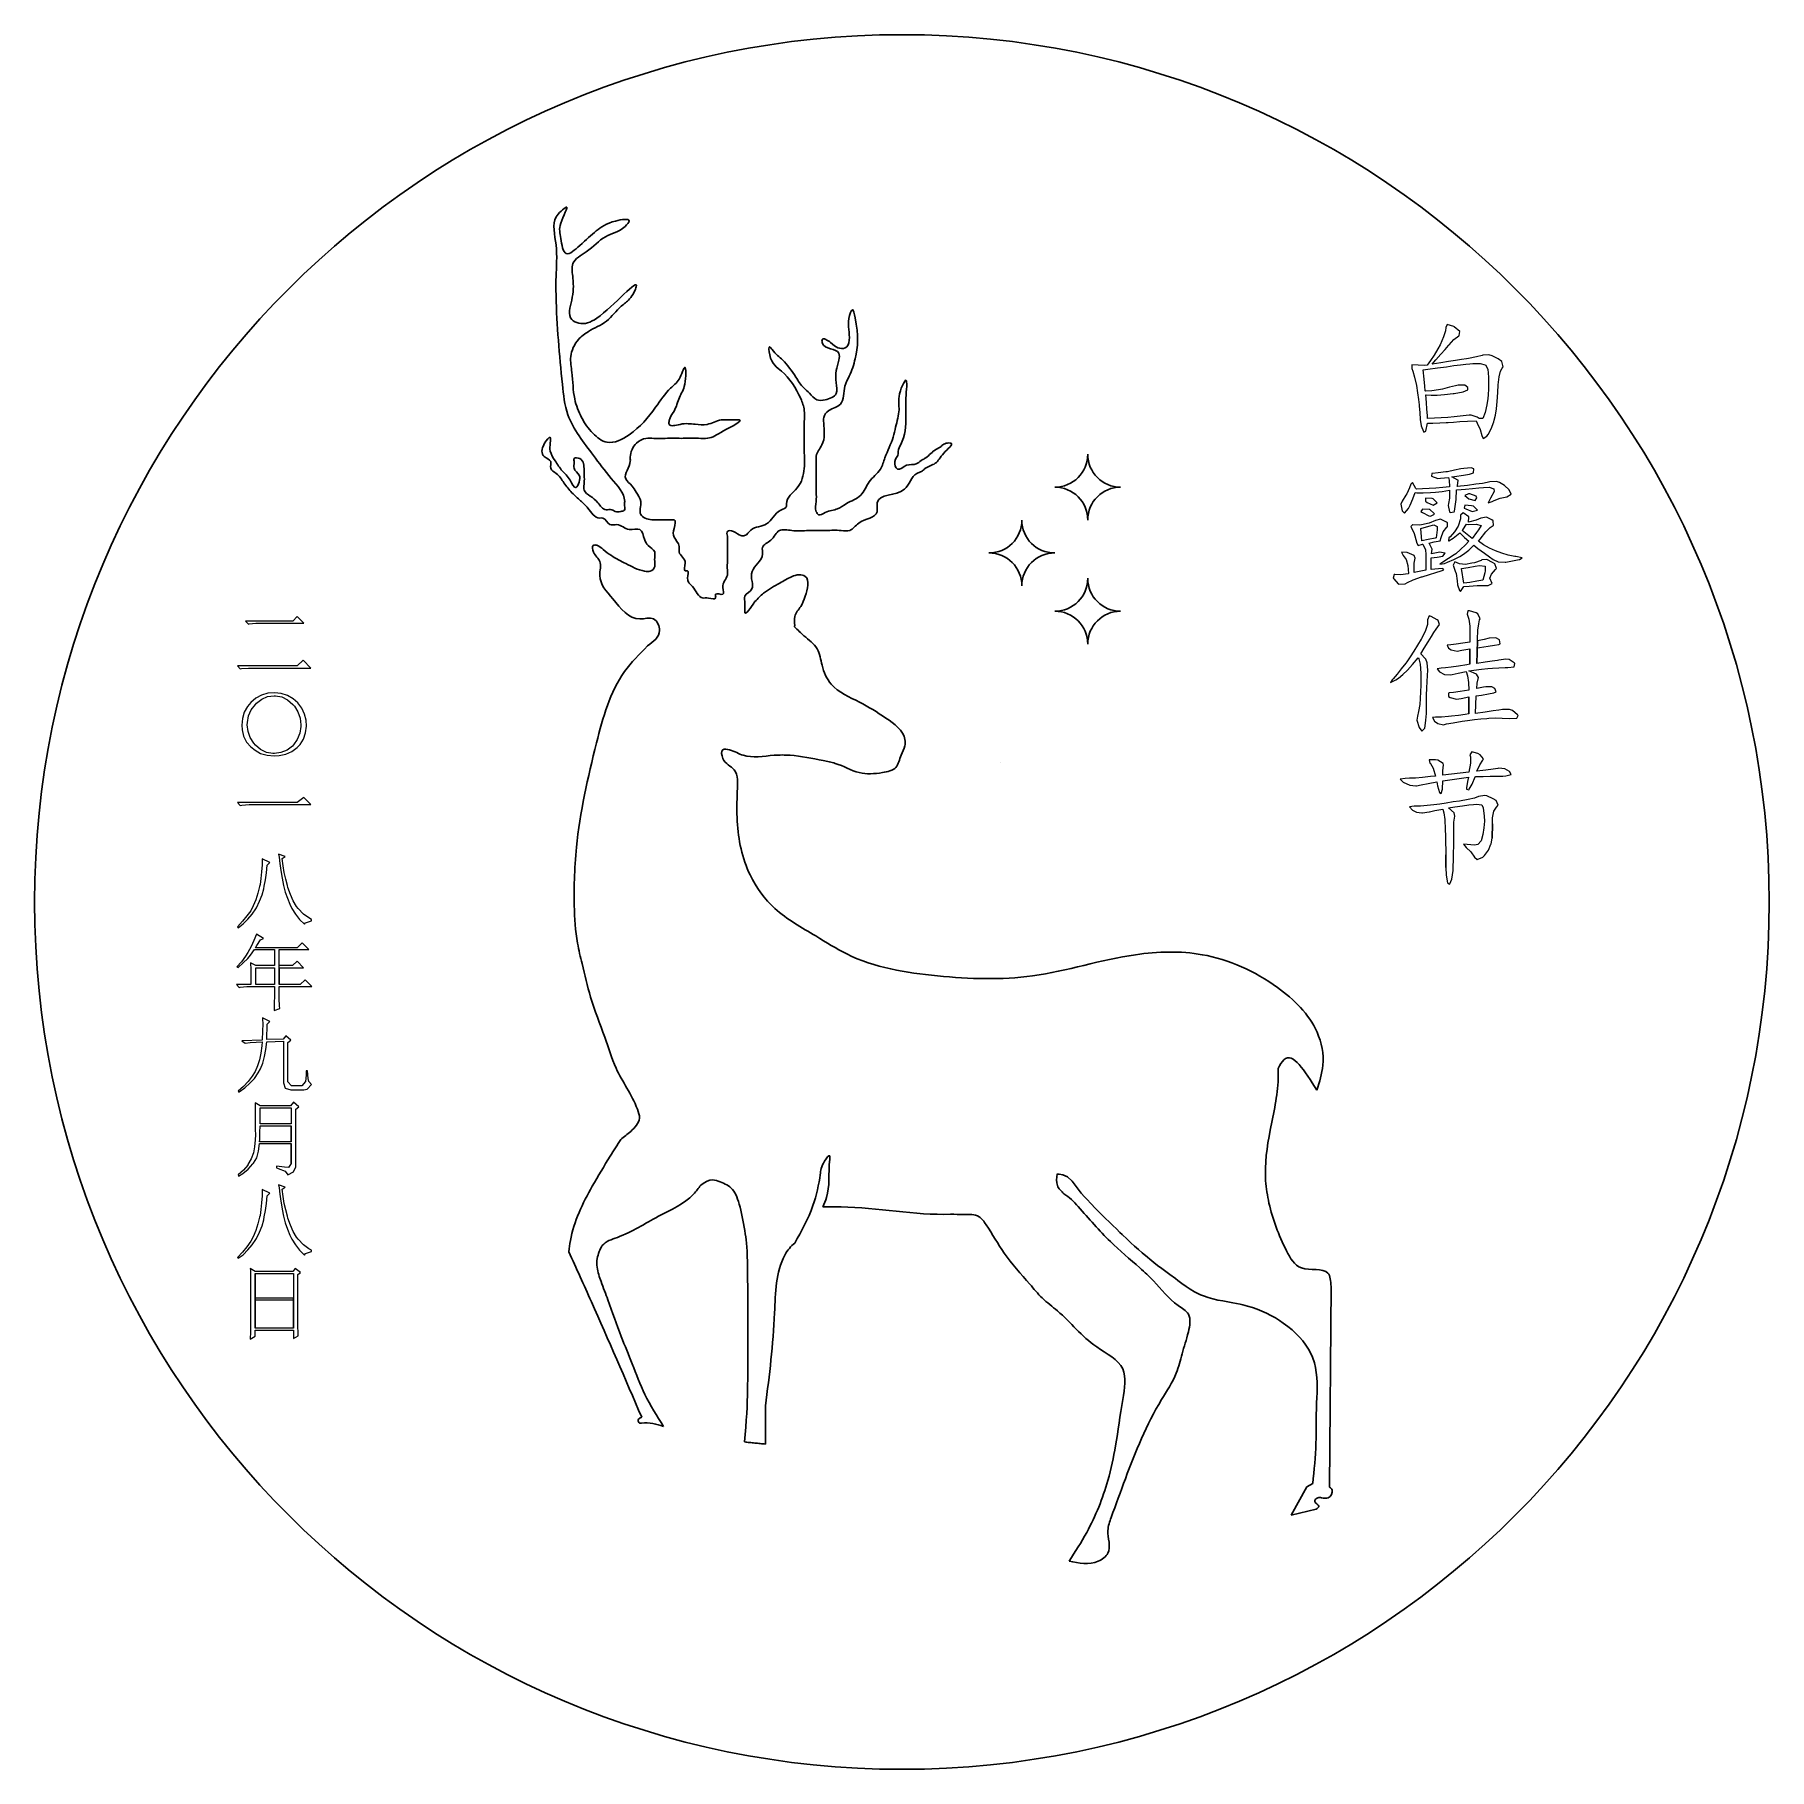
# Model space of a CAD drawing. Header units: millimetres. Extents: x -75 to 75, y -76 to 74.
import ezdxf

# ---------------------------------------------------------------- set-up
doc = ezdxf.new("R2010")
doc.units = ezdxf.units.MM

msp = doc.modelspace()

# ---------------------------------------------------------------- linework, layer by layer
for p, q in [((8.88, 11.21), (8.88, 11.21)), ((14.29, -24.48), (13.97, -24.42)), ((14.69, -24.65), (14.29, -24.48)), ((15.08, -25.02), (14.69, -24.65)), ((15.34, -25.39), (15.08, -25.02)), ((15.6, -25.73), (15.34, -25.39)), ((15.88, -26.06), (15.6, -25.73)), ((16.16, -26.39), (15.88, -26.06)), ((16.33, -26.57), (16.16, -26.39)), ((16.75, -27.02), (16.33, -26.57)), ((17.05, -27.33), (16.75, -27.02)), ((17.36, -27.64), (17.05, -27.33)), ((17.66, -27.94), (17.36, -27.64)), ((17.97, -28.25), (17.66, -27.94)), ((18.28, -28.55), (17.97, -28.25)), ((18.59, -28.85), (18.28, -28.55)), ((18.91, -29.16), (18.59, -28.85)), ((19.22, -29.46), (18.91, -29.16)), ((19.4, -29.63), (19.22, -29.46)), ((19.85, -30.06), (19.4, -29.63)), ((20.17, -30.36), (19.85, -30.06)), ((20.49, -30.65), (20.17, -30.36)), ((20.81, -30.94), (20.49, -30.65)), ((21.13, -31.23), (20.81, -30.94)), ((21.59, -31.61), (21.13, -31.23)), ((21.8, -31.78), (21.59, -31.61)), ((22.14, -32.05), (21.8, -31.78)), ((22.48, -32.31), (22.14, -32.05)), ((22.83, -32.57), (22.48, -32.31)), ((23.18, -32.83), (22.83, -32.57)), ((23.53, -33.09), (23.18, -32.83)), ((24.01, -33.45), (23.53, -33.09)), ((24.23, -33.61), (24.01, -33.45)), ((24.58, -33.87), (24.23, -33.61)), ((24.94, -34.13), (24.58, -33.87)), ((25.3, -34.37), (24.94, -34.13)), ((25.67, -34.6), (25.3, -34.37)), ((37.48, -34.13), (37.35, -51.5)), ((26.19, -34.86), (25.67, -34.6)), ((26.44, -34.96), (26.19, -34.86)), ((26.85, -35.1), (26.44, -34.96)), ((27.26, -35.21), (26.85, -35.1)), ((27.69, -35.31), (27.26, -35.21)), ((28.12, -35.39), (27.69, -35.31)), ((28.55, -35.47), (28.12, -35.39)), ((28.98, -35.54), (28.55, -35.47)), ((29.61, -35.67), (28.98, -35.54)), ((29.84, -35.72), (29.61, -35.67)), ((30.26, -35.84), (29.84, -35.72)), ((30.68, -35.96), (30.26, -35.84)), ((31.09, -36.11), (30.68, -35.96)), ((31.49, -36.27), (31.09, -36.11)), ((31.89, -36.45), (31.49, -36.27)), ((32.27, -36.64), (31.89, -36.45)), ((32.66, -36.86), (32.27, -36.64)), ((33.03, -37.09), (32.66, -36.86)), ((33.34, -37.3), (33.03, -37.09)), ((33.75, -37.61), (33.34, -37.3)), ((34.1, -37.89), (33.75, -37.61)), ((34.43, -38.2), (34.1, -37.89)), ((34.74, -38.51), (34.43, -38.2)), ((35.03, -38.85), (34.74, -38.51)), ((35.29, -39.2), (35.03, -38.85)), ((35.53, -39.56), (35.29, -39.2)), ((35.73, -39.94), (35.53, -39.56)), ((35.87, -40.26), (35.73, -39.94)), ((36.03, -40.74), (35.87, -40.26)), ((36.12, -41.15), (36.03, -40.74)), ((36.19, -41.57), (36.12, -41.15)), ((36.24, -42), (36.19, -41.57)), ((36.26, -42.44), (36.24, -42)), ((36.25, -43.77), (36.26, -43.32)), ((36.27, -42.88), (36.26, -42.44)), ((36.26, -43.32), (36.27, -42.88)), ((36.2, -45.28), (36.22, -44.66)), ((36.22, -44.66), (36.23, -44.21)), ((36.23, -44.21), (36.25, -43.77)), ((36.2, -45.54), (36.2, -45.28)), ((36.2, -45.97), (36.2, -45.54)), ((36.2, -46.47), (36.2, -45.97)), ((36.2, -46.84), (36.2, -46.47)), ((-11.43, -47.35), (-11.43, -47.77)), ((36.15, -48.13), (36.17, -47.7)), ((36.17, -47.7), (36.18, -47.27)), ((36.18, -47.27), (36.2, -46.84)), ((36.02, -49.87), (36.06, -49.43)), ((36.06, -49.43), (36.09, -49)), ((36.09, -49), (36.12, -48.57)), ((36.12, -48.57), (36.15, -48.13)), ((35.9, -51.17), (35.94, -50.73)), ((35.94, -50.73), (35.98, -50.3)), ((35.98, -50.3), (36.02, -49.87)), ((34.03, -53.92), (35.37, -51.46)), ((35.37, -51.46), (35.9, -51.17)), ((36.19, -53.39), (34.03, -53.92))]:
    msp.add_line(p, q)
at = {"color": 139, "lineweight": 0}
for points in [[(48.6, 48.43), (48.12, 48.85), (48.08, 48.87), (47.52, 49.05), (47.39, 48.8), (47.37, 48.5), (47.21, 47.97), (46.9, 47.28), (46.71, 46.94), (46.39, 46.4), (46.08, 45.93)], [(46.22, 45.61), (46.54, 46), (46.98, 46.49), (47.34, 46.9), (47.64, 47.23), (47.68, 47.29), (48.09, 47.75), (48.51, 48.06), (48.55, 48.1), (48.6, 48.43)], [(46.08, 45.93), (45.78, 45.52), (45.52, 45.5), (45, 45.52), (44.46, 45.56), (44.46, 45.23), (44.55, 45.02), (44.7, 44.5), (44.85, 43.76), (44.95, 43.15), (45.04, 42.56), (45.09, 42.09), (45.1, 41.99), (45.14, 41.43), (45.19, 40.82), (45.28, 40.28)], [(45.44, 45.12), (45.84, 45.18), (46.69, 45.3), (47.45, 45.4), (48.1, 45.49), (48.66, 45.55), (49.12, 45.61), (49.48, 45.65), (49.74, 45.67), (50.37, 45.69), (50.81, 45.56), (50.82, 45.56), (51.03, 45.19), (51.1, 44.49)], [(49.3, 43.61), (49.03, 43.8), (48.46, 43.81), (48.25, 43.75), (47.71, 43.62), (47.1, 43.46), (46.77, 43.41), (46.19, 43.32), (45.63, 43.27), (45.62, 43.32), (45.58, 43.71), (45.52, 44.32), (45.44, 45.12)], [(45.68, 39.83), (45.82, 40.53), (46.28, 40.53), (46.87, 40.54), (47.44, 40.58), (47.61, 40.58), (48.06, 40.61), (48.61, 40.65), (49.27, 40.68), (50.03, 40.72), (50.12, 40.53), (50.36, 39.97), (50.52, 39.45), (50.62, 39.2), (50.96, 39.4), (51.06, 39.55), (51.32, 40.04), (51.54, 40.63), (51.59, 40.77), (51.69, 41.21), (51.77, 41.75), (51.84, 42.4), (51.89, 43.17), (51.94, 43.84), (52.02, 44.53), (52.13, 45.01), (52.28, 45.27), (52.36, 45.4)], [(51.12, 46.44), (50.61, 46.4), (50.54, 46.37), (50.05, 46.24), (49.35, 46.1), (49.18, 46.08), (48.75, 46.02), (48.23, 45.93), (47.64, 45.84), (46.97, 45.74), (46.22, 45.61)], [(52.36, 45.4), (52.23, 45.86), (51.93, 46.08), (51.4, 46.35), (51.12, 46.44)], [(51.1, 44.49), (51.1, 44.09), (51.08, 43.5), (51.06, 42.97), (51.03, 42.65), (50.94, 42.09), (50.81, 41.45), (50.59, 40.91), (50.28, 40.92), (50.1, 41.05), (49.59, 41.21), (49.41, 41.21), (48.89, 41.16), (48.12, 41.07), (47.58, 41.02), (47, 40.98), (46.42, 40.95), (45.82, 40.92), (45.81, 41.17), (45.77, 41.72), (45.73, 42.31), (45.68, 42.97)], [(45.68, 42.97), (45.7, 42.97), (46.12, 42.94), (46.64, 42.95), (47.28, 42.99), (48.02, 43.07), (48.13, 43.08), (48.9, 43.23), (49.29, 43.4), (49.3, 43.61)], [(45.28, 40.28), (45.48, 39.79), (45.51, 39.75), (45.68, 39.83)], [(49.83, 36.56), (49.58, 36.66), (48.95, 36.61), (48.7, 36.56), (48.15, 36.44), (47.54, 36.32), (47.4, 36.3), (46.75, 36.23), (46.26, 36.17), (46.19, 36.16), (46.17, 35.93), (46.17, 35.93), (46.71, 35.73), (46.93, 35.77), (47.64, 35.83), (47.69, 35.58), (47.73, 35)], [(47.93, 35.88), (48.15, 35.91), (48.92, 36.02), (49.46, 36.12), (49.79, 36.22), (49.8, 36.23), (49.83, 36.56)], [(47.73, 35), (47.14, 34.95), (46.54, 34.9), (45.95, 34.86), (45.39, 34.83), (44.85, 34.8), (44.81, 34.88), (44.52, 35.39), (44.36, 35.24), (44.25, 34.92), (44.02, 34.41), (43.93, 34.28), (43.62, 33.78), (43.51, 33.5), (43.62, 32.94), (43.83, 32.74), (44.16, 33.14), (44.31, 33.43), (44.55, 33.97), (44.75, 34.51), (44.89, 34.5), (45.45, 34.48), (46.07, 34.51), (46.51, 34.55), (47.08, 34.62), (47.73, 34.71)], [(47.73, 35), (47.14, 34.95), (46.54, 34.9), (45.95, 34.86), (45.39, 34.83), (44.85, 34.8), (44.81, 34.88), (44.52, 35.39), (44.36, 35.24), (44.25, 34.92), (44.02, 34.41), (43.93, 34.28), (43.62, 33.78), (43.51, 33.5), (43.62, 32.94), (43.83, 32.74), (44.16, 33.14), (44.31, 33.43), (44.55, 33.97), (44.75, 34.51), (44.89, 34.5), (45.45, 34.48), (46.07, 34.51), (46.51, 34.55), (47.08, 34.62), (47.73, 34.71)], [(47.73, 34.71), (47.71, 34.04), (47.64, 33.58), (47.59, 33.39), (47.73, 32.84)], [(47.73, 34.71), (47.71, 34.04), (47.64, 33.58), (47.59, 33.39), (47.73, 32.84)], [(47.78, 32.78), (48.12, 32.84), (48.15, 32.92), (48.22, 33.31), (48.28, 33.92), (48.32, 34.75), (48.35, 34.76)], [(48.46, 35.58), (48.44, 35.6), (47.93, 35.88)], [(48.35, 34.76), (49.09, 34.82), (49.72, 34.88), (50.24, 34.92), (50.66, 34.95), (51.14, 34.98), (51.54, 34.85), (51.57, 34.62)], [(48.37, 35.05), (48.4, 35.1), (48.46, 35.58)], [(51.77, 35.48), (51.21, 35.44), (50.97, 35.38), (50.56, 35.31), (49.99, 35.23), (49.26, 35.14), (48.37, 35.05)], [(51.57, 34.62), (51.25, 34.02), (51.07, 33.64), (51.4, 33.73), (51.57, 33.82), (52.1, 34.04), (52.67, 34.16), (53.06, 34.37)], [(53.06, 34.37), (52.87, 34.75), (52.46, 35.12), (52.03, 35.39), (51.77, 35.48)], [(45.14, 31.7), (44.55, 31.72), (44.51, 31.73), (44.36, 31.57), (44.41, 31.51), (44.65, 30.98), (44.72, 30.77), (44.9, 30.15), (45.01, 29.93), (45.39, 30.06), (45.4, 30.05), (45.63, 29.57), (45.63, 29.56), (45.66, 29.17), (45.67, 28.59), (45.68, 27.8)], [(47.54, 31.91), (47.47, 31.96), (46.95, 32.21), (46.51, 32.11), (46.5, 32.1), (45.97, 31.87), (45.29, 31.72), (45.14, 31.7)], [(45.24, 31.42), (45.93, 31.62), (46.36, 31.72), (46.66, 31.57)], [(46.66, 31.57), (46.64, 31.29), (46.56, 30.6), (46.47, 30.58), (45.87, 30.45)], [(46.66, 31.57), (46.64, 31.29), (46.56, 30.6), (46.47, 30.58), (45.87, 30.45)], [(46.9, 30.35), (47, 30.64), (47.17, 31.13), (47.49, 31.52), (47.54, 31.56), (47.54, 31.91)], [(48.67, 32.23), (48.46, 31.62), (48.15, 31.12), (47.78, 30.69), (47.66, 30.6), (47.64, 30.35), (47.66, 30.35), (48.02, 30.56), (48.61, 31.03), (49.02, 30.64), (49.39, 30.3)], [(47.73, 32.84), (47.78, 32.78)], [(49.39, 32.4), (49.38, 32.42), (48.9, 32.75), (48.9, 32.75), (48.66, 32.55), (48.67, 32.23)], [(48.81, 31.23), (48.86, 31.29), (49.2, 31.77)], [(49.2, 31.77), (49.4, 31.75), (50.03, 31.77), (50.47, 31.67)], [(51.52, 31.68), (51.5, 32.06), (51.39, 32.15), (50.91, 32.4), (50.42, 32.31), (50.02, 32.13), (49.35, 31.96)], [(49.35, 31.96), (49.39, 32.4)], [(50.47, 31.67), (50.23, 31.28), (50.04, 31.05), (49.69, 30.54)], [(50.47, 31.67), (50.23, 31.28), (50.04, 31.05), (49.69, 30.54)], [(50.86, 31.11), (51.23, 31.5), (51.5, 31.67), (51.52, 31.68)], [(45.87, 30.45), (45.33, 30.35), (45.24, 31.42)], [(45.97, 30.15), (46.39, 30.25), (46.9, 30.35)], [(45.97, 30.15), (46.39, 30.25), (46.9, 30.35)], [(46.22, 29.62), (46.22, 29.63), (45.97, 30.15)], [(49.39, 30.3), (49.1, 29.99), (48.68, 29.58), (48.27, 29.22), (48.12, 29.12), (47.62, 28.8), (47.15, 28.49), (46.89, 28.33), (47.29, 28.39), (47.55, 28.49), (48.09, 28.72), (48.61, 28.98), (48.94, 29.18), (49.39, 29.53), (49.83, 29.96), (50.17, 29.69)], [(49.39, 30.3), (49.1, 29.99), (48.68, 29.58), (48.27, 29.22), (48.12, 29.12), (47.62, 28.8), (47.15, 28.49), (46.89, 28.33), (47.29, 28.39), (47.55, 28.49), (48.09, 28.72), (48.61, 28.98), (48.94, 29.18), (49.39, 29.53), (49.83, 29.96), (50.17, 29.69)], [(49.69, 30.54), (48.81, 31.23)], [(50.23, 30.3), (50.38, 30.5), (50.86, 31.11)], [(50.23, 30.3), (50.38, 30.5), (50.86, 31.11)], [(53.99, 28.87), (53.45, 28.98), (53.37, 28.99), (52.79, 29.11), (52.23, 29.27), (51.7, 29.47), (51.17, 29.72), (50.66, 30), (50.23, 30.3)], [(44.75, 28.83), (44.67, 29.07), (44.07, 29.32), (43.57, 29.36), (43.72, 29.08), (43.96, 28.73), (44.11, 28.2), (44.16, 27.51)], [(44.65, 27.73), (44.65, 28.42), (44.75, 28.83)], [(46.12, 28.88), (46.66, 28.94), (47.15, 29.02), (47.34, 29.27)], [(47.24, 27.84), (47.15, 27.95), (46.76, 27.93), (46.12, 27.85), (46.12, 28.88)], [(46.17, 29.22), (46.22, 29.62)], [(47.34, 29.27), (46.85, 29.37), (46.74, 29.34), (46.17, 29.22)], [(50.96, 28.73), (50.52, 28.69), (50.45, 28.64), (49.88, 28.44), (49.65, 28.41), (49.1, 28.29), (48.57, 28.34), (48.17, 28.54), (48.02, 28.24), (48.22, 27.71), (48.28, 27.52), (48.37, 26.87), (48.41, 26.55), (48.57, 26.04), (48.66, 25.95)], [(50.17, 29.69), (50.73, 29.27), (51.17, 28.95), (51.5, 28.73), (51.94, 28.53), (52.52, 28.49), (52.6, 28.5), (53.16, 28.6), (53.74, 28.73), (53.76, 28.74), (53.99, 28.87)], [(51.77, 27.94), (51.64, 28.34), (51.44, 28.48), (50.96, 28.73)], [(44.16, 27.51), (44.14, 27.5), (43.47, 27.41), (42.99, 27.42), (42.92, 27.42), (42.84, 27.12), (42.89, 27.05), (43.29, 26.63), (43.34, 26.59), (43.87, 26.63), (44.08, 26.75), (44.58, 26.97)], [(44.16, 27.51), (44.14, 27.5), (43.47, 27.41), (42.99, 27.42), (42.92, 27.42), (42.84, 27.12), (42.89, 27.05), (43.29, 26.63), (43.34, 26.59), (43.87, 26.63), (44.08, 26.75), (44.58, 26.97)], [(44.58, 26.97), (45.29, 27.22), (45.34, 27.23), (45.98, 27.44)], [(45.68, 27.8), (44.65, 27.61), (44.65, 27.73)], [(45.98, 27.44), (46.54, 27.61), (47, 27.75), (47.24, 27.84)], [(48.76, 27.95), (49.32, 28.04), (49.93, 28.14), (50.32, 28.2), (50.81, 28.15), (50.81, 27.75)], [(50.81, 27.75), (50.77, 27.57), (50.61, 26.93), (50.07, 26.84), (49.49, 26.75), (48.95, 26.68), (48.76, 27.95)], [(51.21, 27.12), (51.36, 27.46), (51.7, 27.85), (51.77, 27.94)], [(51.41, 26.65), (51.21, 27.12)], [(48.66, 25.95), (48.95, 26.38), (49.43, 26.43), (50.1, 26.48), (50.64, 26.49), (51.06, 26.48), (51.07, 26.48)], [(51.07, 26.48), (51.41, 26.65)], [(50.02, 24.11), (49.44, 24.28), (49.3, 24.3), (49.25, 23.99), (49.39, 23.58), (49.49, 22.96), (49.49, 21.59)], [(50.36, 23.6), (50.17, 24.04), (50.02, 24.11)], [(45.82, 23.5), (45.81, 23.12), (45.63, 22.58), (45.29, 21.88), (45.26, 21.84), (44.95, 21.31), (44.64, 20.8), (44.33, 20.32), (44.02, 19.88), (43.93, 19.76), (43.55, 19.27), (43.18, 18.82), (42.84, 18.41), (42.75, 18.31), (42.62, 18.09), (43.09, 18.31), (43.32, 18.47), (43.69, 18.78), (44.09, 19.17), (44.53, 19.65), (45, 20.22), (45.07, 20.13), (45.19, 19.67), (45.24, 18.9)], [(45.82, 23.5), (45.81, 23.12), (45.63, 22.58), (45.29, 21.88), (45.26, 21.84), (44.95, 21.31), (44.64, 20.8), (44.33, 20.32), (44.02, 19.88), (43.93, 19.76), (43.55, 19.27), (43.18, 18.82), (42.84, 18.41), (42.75, 18.31), (42.62, 18.09), (43.09, 18.31), (43.32, 18.47), (43.69, 18.78), (44.09, 19.17), (44.53, 19.65), (45, 20.22), (45.07, 20.13), (45.19, 19.67), (45.24, 18.9)], [(46.85, 23.11), (46.75, 23.45), (46.65, 23.52), (46.12, 23.79), (45.96, 23.85), (45.82, 23.5), (45.82, 23.5)], [(45.87, 21.62), (46.15, 22.08), (46.36, 22.42), (46.56, 22.71), (46.85, 23.11)], [(50.08, 19.73), (50.13, 21.69), (50.13, 21.82), (50.17, 22.61), (50.24, 23.17), (50.32, 23.5), (50.36, 23.6)], [(45.24, 20.56), (45.52, 21.05), (45.87, 21.62)], [(45.24, 20.56), (45.52, 21.05), (45.87, 21.62)], [(49.49, 21), (49.49, 19.68), (49.23, 19.63), (48.49, 19.5), (47.87, 19.41), (47.38, 19.36), (47, 19.34), (46.64, 19.28), (46.85, 19), (47.29, 18.78), (47.83, 18.75), (47.96, 18.78), (48.47, 18.9), (49.15, 19.04), (49.27, 18.66), (49.37, 18.1), (49.39, 17.43)], [(49.49, 21.59), (48.88, 21.49), (48.3, 21.4), (47.83, 21.35), (47.52, 21.31), (47.64, 21.05), (47.87, 20.91), (48.37, 20.81), (48.78, 20.88), (49.49, 21), (49.49, 19.68), (49.49, 21)], [(45.84, 19.15), (45.8, 19.78), (45.68, 20.12), (45.65, 20.15), (45.24, 20.56)], [(49.81, 19.15), (50.48, 19.23), (51.03, 19.3), (51.45, 19.34), (51.99, 19.37), (52.52, 19.39), (52.76, 19.39), (53.3, 19.44), (53.36, 19.73)], [(53.36, 19.73), (53.32, 19.78), (52.87, 20.07), (52.6, 20.11), (51.99, 20.02), (51.87, 20), (51.41, 19.93), (50.81, 19.84), (50.08, 19.73)], [(45.24, 18.9), (45.24, 18.46), (45.23, 17.87), (45.21, 17.29), (45.19, 16.7), (45.14, 16.19), (45.05, 15.58), (44.95, 15.18), (44.9, 14.82), (45.09, 14.2), (45.33, 13.88), (45.58, 14.15), (45.62, 14.33), (45.68, 14.82), (45.72, 15.42), (45.73, 16.16), (45.73, 16.39), (45.73, 17.01), (45.75, 17.61), (45.79, 18.17), (45.82, 18.7), (45.84, 19.15)], [(49.39, 19.09), (49.81, 19.15)], [(50.05, 18.8), (49.39, 19.09)], [(50.23, 18.51), (50.05, 18.8)], [(50.08, 17.57), (50.12, 18.04), (50.23, 18.51)], [(-51.53, 15.88), (-51.88, 16.33), (-52.28, 16.69), (-52.77, 16.98), (-53.31, 17.14), (-53.89, 17.2), (-54.47, 17.16), (-55.01, 17), (-55.51, 16.73), (-55.94, 16.37), (-56.23, 16.02), (-56.5, 15.53), (-56.67, 14.99), (-56.71, 14.41), (-56.69, 14.01), (-56.56, 13.45), (-56.3, 12.94)], [(-56.25, 14.43), (-56.23, 14.64), (-56.13, 15.21), (-55.9, 15.73), (-55.53, 16.19), (-55.45, 16.29), (-54.99, 16.66), (-54.49, 16.87), (-53.93, 16.95), (-53.81, 16.95), (-53.27, 16.85), (-52.77, 16.6), (-52.3, 16.19), (-52.17, 16.04), (-51.88, 15.55), (-51.68, 15.01), (-51.61, 14.43)], [(49.39, 16.84), (49.39, 15.37), (49.06, 15.33), (48.49, 15.25), (47.88, 15.18), (47.64, 15.15), (47.02, 15.1), (46.51, 15.08), (46.26, 15.07), (46.41, 14.74), (46.7, 14.55), (47.19, 14.44), (47.47, 14.51), (48.02, 14.61), (48.81, 14.74), (49.27, 14.81), (49.88, 14.89)], [(49.39, 17.43), (48.64, 17.32), (48.05, 17.24), (47.68, 17.19), (47.62, 17.17), (47.64, 16.89), (47.78, 16.79), (48.32, 16.65), (48.72, 16.72), (49.39, 16.84), (49.39, 15.37), (49.39, 16.84)], [(49.98, 15.42), (50.03, 16.94), (50.49, 17.01), (51.1, 17.1), (51.54, 17.19), (51.74, 17.27)], [(51.74, 17.27), (51.64, 17.57), (51.38, 17.72), (50.86, 17.73), (50.65, 17.68), (50.08, 17.57)], [(-51.12, 14.32), (-51.16, 14.82), (-51.3, 15.36), (-51.53, 15.88)], [(49.88, 14.89), (50.44, 14.95), (50.96, 14.99), (51.11, 15), (51.67, 15.03), (52.26, 15.02), (52.87, 14.99), (53.55, 15.02), (53.65, 15.23)], [(53.65, 15.23), (53.59, 15.3), (53.16, 15.67), (52.92, 15.77), (52.33, 15.77), (52.31, 15.76), (51.98, 15.7), (51.48, 15.63), (50.81, 15.54), (49.98, 15.42)], [(-56.3, 12.94), (-55.94, 12.52), (-55.57, 12.23), (-55.09, 11.96), (-54.53, 11.8), (-53.93, 11.76), (-53.48, 11.78), (-52.9, 11.9), (-52.4, 12.13), (-51.93, 12.46), (-51.68, 12.73), (-51.39, 13.19), (-51.2, 13.74), (-51.12, 14.32)], [(-51.61, 14.43), (-51.61, 14.28), (-51.7, 13.7), (-51.92, 13.17), (-52.24, 12.71), (-52.34, 12.59), (-52.8, 12.25), (-53.33, 12.03), (-53.89, 11.96), (-54.02, 11.96), (-54.58, 12.05), (-55.11, 12.3), (-55.53, 12.67), (-55.69, 12.85), (-55.99, 13.33), (-56.17, 13.85), (-56.25, 14.43)], [(49.64, 12.1), (49.49, 11.85), (49.54, 11.65)], [(50.67, 11.48), (50.37, 11.85), (50.16, 11.94), (49.64, 12.1)], [(47.19, 10.97), (47.17, 11.09), (46.71, 11.37), (46.5, 11.4), (45.97, 11.41), (46.02, 11.12), (46.07, 11.08), (46.31, 10.67), (46.51, 9.99)], [(49.54, 11.65), (49.52, 11.12), (49.39, 10.34), (47.15, 10.09)], [(47.15, 10.09), (47.15, 10.46), (47.19, 10.97)], [(50.08, 10.43), (50.34, 10.97), (50.61, 11.37), (50.67, 11.48)], [(53.04, 10.14), (52.92, 10.39), (52.49, 10.63), (51.99, 10.68), (51.9, 10.66), (51.48, 10.6), (50.87, 10.52), (50.08, 10.43)], [(46.51, 9.99), (46.08, 9.95), (45.37, 9.88), (44.77, 9.83), (44.27, 9.81), (43.87, 9.79), (43.44, 9.72), (43.72, 9.46), (44.28, 9.21), (44.8, 9.16), (44.85, 9.17), (45.27, 9.25), (45.86, 9.36), (46.61, 9.5)], [(46.51, 9.99), (46.08, 9.95), (45.37, 9.88), (44.77, 9.83), (44.27, 9.81), (43.87, 9.79), (43.44, 9.72), (43.72, 9.46), (44.28, 9.21), (44.8, 9.16), (44.85, 9.17), (45.27, 9.25), (45.86, 9.36), (46.61, 9.5)], [(46.61, 9.5), (46.67, 9.17), (46.84, 8.57), (47, 8.48), (47.11, 8.87)], [(47.11, 8.87), (47.15, 9.6), (49.35, 9.9)], [(49.35, 9.9), (49.28, 9.53), (49.2, 8.97), (49.18, 8.87), (49.39, 8.82)], [(49.35, 9.9), (49.28, 9.53), (49.2, 8.97), (49.18, 8.87), (49.39, 8.82)], [(49.39, 8.82), (49.43, 8.87), (49.67, 9.29), (49.93, 9.94), (50, 9.95)], [(50, 9.95), (50.63, 9.97), (51.22, 9.98), (51.79, 9.99), (52.33, 9.99), (52.59, 10.01), (53.04, 10.14)], [(51.93, 7.49), (51.74, 7.89), (51.48, 8.04), (50.96, 8.28), (50.76, 8.33), (50.23, 8.23), (49.88, 8.1), (49.32, 7.98), (48.57, 7.84), (48.04, 7.76), (47.43, 7.66), (46.87, 7.57), (46.36, 7.5), (45.79, 7.45), (45.2, 7.41), (44.65, 7.4), (44.26, 7.33), (44.51, 7.06), (44.85, 6.89), (45.33, 6.81), (45.39, 6.82), (45.97, 6.91), (45.99, 6.91), (46.45, 7.02), (47.15, 7.15), (47.15, 7.14), (47.24, 6.81), (47.3, 6.23), (47.34, 5.39), (47.36, 4.84), (47.38, 4.2), (47.39, 3.65), (47.39, 3.19), (47.39, 2.08), (47.44, 1.43), (47.54, 0.76)], [(47.64, 7.25), (48.19, 7.34), (48.85, 7.43), (49.38, 7.5), (49.79, 7.55), (50.05, 7.58), (50.52, 7.5), (50.63, 7.24), (50.72, 6.52), (50.73, 6.11)], [(47.54, 0.76), (47.73, 0.65), (47.75, 0.67), (47.91, 1.09), (48.02, 1.82), (48.04, 2.18), (48.06, 2.73), (48.07, 3.33), (48.08, 3.97), (48.08, 5.69), (48.08, 6), (48.17, 6.52)], [(48.17, 6.52), (48.12, 6.83), (47.64, 7.25)], [(50.73, 6.11), (50.7, 5.53), (50.61, 4.95), (50.45, 4.39), (50.17, 4.07), (49.88, 4.03), (49.25, 4.07), (48.93, 4.1), (49.15, 3.83), (49.56, 3.46), (49.88, 2.99), (50.12, 2.78), (50.61, 2.99), (50.74, 3.13)], [(50.73, 6.11), (50.7, 5.53), (50.61, 4.95), (50.45, 4.39), (50.17, 4.07), (49.88, 4.03), (49.25, 4.07), (48.93, 4.1), (49.15, 3.83), (49.56, 3.46), (49.88, 2.99), (50.12, 2.78), (50.61, 2.99), (50.74, 3.13)], [(50.74, 3.13), (51.08, 3.6), (51.3, 4.12), (51.31, 4.15), (51.41, 4.62), (51.45, 5.88), (51.45, 6.4), (51.56, 6.96), (51.79, 7.3), (51.93, 7.49)], [(-52.98, 3.04), (-53.54, 3.26), (-53.5, 2.98), (-53.42, 2.44), (-53.35, 1.84)], [(-53.23, 2.87), (-52.98, 3.04)], [(-53.35, 1.84), (-53.23, 1.17), (-53.23, 1.17), (-53.11, 0.55), (-52.96, -0.03), (-52.77, -0.57), (-52.55, -1.09), (-52.38, -1.44), (-52.07, -1.93), (-51.72, -2.39), (-51.3, -2.82), (-51.2, -2.7), (-50.68, -2.53), (-50.68, -2.41), (-50.93, -2.27), (-51.37, -1.93), (-51.84, -1.46), (-51.99, -1.27), (-52.28, -0.79), (-52.51, -0.24), (-52.73, 0.36), (-52.77, 0.55), (-52.92, 1.09), (-53.04, 1.65), (-53.13, 2.25), (-53.23, 2.87)], [(-54.83, -4.05), (-55.45, -3.67), (-55.67, -4.21), (-55.9, -4.75), (-56.19, -5.25), (-56.4, -5.58), (-56.75, -6.06), (-57.14, -6.49), (-57.04, -6.55), (-56.59, -6.16), (-56.21, -5.79), (-55.98, -5.48), (-55.63, -5)], [(-55.53, -4.85), (-55.41, -4.65), (-55.09, -4.17), (-54.83, -4.05)], [(-50.91, -5), (-51.49, -4.42), (-51.92, -4.85), (-55.53, -4.85)], [(-55.63, -5), (-53.89, -5), (-53.89, -6.39)], [(-53.48, -5), (-50.91, -5)], [(-53.48, -6.39), (-53.48, -5)], [(-53.89, -6.39), (-55.51, -6.39), (-55.96, -6.14), (-55.96, -6.22), (-55.94, -6.68), (-55.94, -7.28), (-55.94, -8.02)], [(-53.89, -6.39), (-55.51, -6.39), (-55.96, -6.14), (-55.96, -6.22), (-55.94, -6.68), (-55.94, -7.28), (-55.94, -8.02)], [(-55.51, -6.57), (-53.89, -6.57)], [(-55.51, -6.57), (-53.89, -6.57)], [(-53.89, -8.02), (-55.51, -8.02), (-55.51, -6.57)], [(-53.89, -6.57), (-53.89, -8.02)], [(-51.37, -6.57), (-51.93, -6.01), (-52.34, -6.39), (-53.48, -6.39)], [(-53.48, -6.57), (-53.48, -6.39)], [(-53.48, -6.57), (-51.37, -6.57)], [(-50.66, -8.19), (-51.24, -7.61), (-51.66, -8.02), (-53.48, -8.02), (-53.48, -6.57)], [(-53.48, -6.57), (-53.48, -8.02)], [(-53.48, -8.02), (-53.48, -6.57)], [(-55.94, -8.02), (-57.19, -8.02), (-56.94, -8.27), (-56.87, -8.25), (-56.27, -8.19), (-53.89, -8.19)], [(-53.89, -8.19), (-53.89, -9.02)], [(-53.48, -8.19), (-50.66, -8.19)], [(-53.44, -10.09), (-53.46, -9.87), (-53.48, -9.25), (-53.48, -8.19)], [(-53.89, -9.02), (-53.89, -9.08), (-53.91, -9.56), (-53.93, -10.28), (-53.44, -10.09)], [(-54.91, -11.44), (-54.93, -12.04), (-54.95, -12.83)], [(-54.29, -11.23), (-54.93, -10.92), (-54.93, -10.99), (-54.91, -11.44)], [(-54.56, -12.79), (-54.51, -11.46), (-54.29, -11.23)], [(-54.95, -12.99), (-54.99, -13.32), (-55.07, -13.95), (-55.2, -14.55), (-55.36, -15.07), (-55.57, -15.54), (-55.82, -15.94), (-56.17, -16.41), (-56.58, -16.83), (-57.04, -17.24), (-57, -17.32), (-56.94, -17.3), (-56.46, -16.95), (-56.01, -16.56), (-55.63, -16.14), (-55.3, -15.67), (-55.11, -15.33), (-54.91, -14.82)], [(-54.95, -12.83), (-56.71, -12.89), (-56.44, -13.1), (-55.99, -13.03), (-54.95, -12.99)], [(-54.64, -13.64), (-54.56, -12.97), (-53.11, -12.91), (-53.11, -16.51)], [(-52.92, -12.46), (-53.13, -12.74), (-54.56, -12.79)], [(-52.48, -12.83), (-52.92, -12.46)], [(-52.75, -13.03), (-52.48, -12.83)], [(-50.68, -16.68), (-50.93, -16.41), (-50.97, -16.16), (-51.03, -15.48), (-51.16, -15.48), (-51.16, -15.85), (-51.22, -16.41), (-51.53, -16.8), (-52.38, -16.8), (-52.42, -16.8), (-52.73, -16.43), (-52.75, -13.03)], [(-54.91, -14.82), (-54.76, -14.26), (-54.64, -13.64)], [(-53.11, -16.51), (-53.11, -16.52), (-52.98, -16.99)], [(-53.11, -16.51), (-53.11, -16.52), (-52.98, -16.99)], [(-52.98, -16.99), (-52.48, -17.12), (-51.34, -17.12), (-51.06, -17.07), (-50.68, -16.68)], [(-52.24, -18.21), (-52.5, -18.52), (-55.14, -18.52), (-55.57, -18.25), (-55.57, -18.75), (-55.55, -19.43), (-55.55, -20.02), (-55.55, -20.55), (-55.53, -21.01)], [(-52.44, -20.08), (-55.14, -20.08), (-55.14, -18.69)], [(-55.14, -18.69), (-52.44, -18.69), (-52.44, -20.08)], [(-52.44, -21.78), (-52.44, -23.49), (-52.69, -23.85), (-53.02, -23.83), (-53.73, -23.74), (-53.73, -23.89), (-53.58, -23.93), (-52.96, -24.18), (-52.75, -24.49), (-52.24, -24.22), (-52.05, -23.78), (-52.05, -18.81), (-51.8, -18.61)], [(-51.8, -18.61), (-52.24, -18.21)], [(-55.18, -21.63), (-55.16, -21.44), (-55.16, -20.82)], [(-55.16, -20.82), (-55.14, -20.26), (-52.44, -20.26), (-52.44, -21.63), (-52.44, -20.26)], [(-52.44, -20.26), (-52.44, -21.63)], [(-55.53, -21.01), (-55.57, -21.46), (-55.63, -22.06), (-55.7, -22.58), (-55.9, -23.1), (-56.19, -23.6), (-56.21, -23.66), (-56.58, -24.09), (-57.04, -24.49), (-57, -24.59), (-56.63, -24.36), (-56.17, -23.99), (-55.76, -23.54), (-55.7, -23.47), (-55.43, -23)], [(-55.53, -21.01), (-55.57, -21.46), (-55.63, -22.06), (-55.7, -22.58), (-55.9, -23.1), (-56.19, -23.6), (-56.21, -23.66), (-56.58, -24.09), (-57.04, -24.49), (-57, -24.59), (-56.63, -24.36), (-56.17, -23.99), (-55.76, -23.54), (-55.7, -23.47), (-55.43, -23)], [(-55.43, -23), (-55.28, -22.44)], [(-55.28, -22.44), (-55.18, -21.78), (-52.44, -21.78), (-52.44, -23.49), (-52.44, -21.78)], [(-52.44, -21.63), (-55.18, -21.63)], [(-52.98, -25.55), (-53.54, -25.34), (-53.5, -25.61), (-53.42, -26.15), (-53.35, -26.75)], [(-53.35, -26.75), (-53.23, -27.43), (-53.23, -27.45), (-53.11, -28.05), (-52.96, -28.63), (-52.77, -29.17), (-52.55, -29.69), (-52.38, -30.04), (-52.07, -30.54), (-51.72, -30.99), (-51.3, -31.43), (-51.2, -31.3), (-50.68, -31.12)], [(-53.23, -25.73), (-52.98, -25.55)], [(-50.68, -31.12), (-50.68, -31.01), (-50.93, -30.87), (-51.37, -30.54), (-51.84, -30.06), (-51.99, -29.87), (-52.28, -29.38), (-52.51, -28.84), (-52.73, -28.24), (-52.77, -28.07), (-52.92, -27.51), (-53.04, -26.95), (-53.13, -26.35), (-53.23, -25.73)], [(-52.11, -32.57), (-52.3, -32.84), (-55.57, -32.84), (-55.99, -32.57), (-55.98, -32.73), (-55.98, -33.37), (-55.98, -33.97), (-55.96, -34.57), (-55.96, -35.13), (-55.96, -35.67)], [(-51.63, -32.94), (-52.11, -32.57)], [(-51.86, -33.1), (-51.63, -32.94)], [(-55.57, -37.74), (-55.57, -35.3), (-55.57, -33.02), (-52.24, -33.02), (-52.24, -35.15), (-52.24, -37.74)], [(-51.84, -38.41), (-51.84, -38.14), (-51.86, -37.56), (-51.86, -36.92), (-51.86, -33.1)], [(-55.96, -35.67), (-55.96, -35.73), (-55.96, -36.27), (-55.96, -36.85), (-55.98, -37.45), (-55.98, -38.05), (-55.99, -38.68), (-55.57, -38.43)], [(-55.96, -35.67), (-55.96, -35.73), (-55.96, -36.27), (-55.96, -36.85), (-55.98, -37.45), (-55.98, -38.05), (-55.99, -38.68), (-55.57, -38.43)], [(-52.24, -37.74), (-52.24, -35.15), (-52.24, -37.74), (-55.57, -37.74), (-55.57, -35.3), (-55.57, -37.74)], [(-55.57, -38.43), (-55.57, -37.91)], [(-55.57, -37.91), (-52.24, -37.91)], [(-52.24, -37.91), (-52.24, -38.63), (-51.84, -38.41)]]:
    msp.add_lwpolyline(points, dxfattribs=at)
for points in [[(46.41, 32.65), (46.4, 32.71), (46.02, 33.04), (45.96, 33.04), (45.39, 33.09), (45.24, 32.89), (45.37, 32.79), (45.93, 32.5), (46.08, 32.47)], [(46.66, 33.63), (46.66, 33.63), (46.31, 33.97), (46.21, 33.99), (45.63, 34.02), (45.63, 33.78), (45.79, 33.66), (46.31, 33.43)], [(50.13, 32.99), (49.79, 33.33), (49.62, 33.37), (49.05, 33.43), (49, 33.18), (49.14, 33.1), (49.69, 32.89)], [(50.08, 34.07), (50.01, 34.19), (49.49, 34.41), (49.37, 34.42), (49.05, 34.27), (49.39, 33.97), (49.93, 33.82)], [(-51.35, 23.23), (-51.92, 23.79), (-52.3, 23.4), (-56.4, 23.4), (-56.15, 23.15), (-56.09, 23.17), (-55.51, 23.23)], [(52.1, 21.43), (52.03, 21.79), (51.71, 21.95), (51.15, 21.93), (50.71, 21.81), (50.13, 21.69), (50.08, 19.73), (50.13, 21.1), (50.32, 21.13), (51.07, 21.23), (51.62, 21.32), (51.99, 21.39)], [(-50.74, 19.34), (-51.41, 20.02), (-51.92, 19.52), (-57.1, 19.52), (-56.85, 19.27), (-56.75, 19.29), (-56.15, 19.34)], [(-50.74, 7.53), (-51.35, 8.15), (-51.92, 7.7), (-57.1, 7.7), (-56.85, 7.45), (-56.71, 7.49), (-56.09, 7.53)], [(51.45, 5.2), (51.45, 5.88), (51.41, 4.62)], [(47.39, 2.08), (47.39, 3.19), (47.39, 3.18), (47.38, 2.66)], [(-54.29, 2.54), (-54.95, 2.85), (-54.97, 2.33), (-55.01, 1.71), (-55.07, 1.13), (-55.14, 0.61), (-55.18, 0.45), (-55.34, -0.13), (-55.51, -0.69), (-55.74, -1.23), (-55.94, -1.64), (-56.27, -2.1), (-56.65, -2.56), (-57.1, -3.03), (-57.02, -3.11), (-56.61, -2.78), (-56.19, -2.37), (-55.82, -1.93), (-55.51, -1.48), (-55.45, -1.38), (-55.18, -0.82), (-54.97, -0.28), (-54.82, 0.24), (-54.78, 0.49), (-54.68, 1.03), (-54.58, 1.63), (-54.51, 2.29)], [(-54.29, -26.06), (-54.95, -25.75), (-54.97, -26.29), (-55.01, -26.89), (-55.07, -27.47), (-55.14, -27.99), (-55.18, -28.15), (-55.34, -28.73), (-55.51, -29.29), (-55.74, -29.83), (-55.94, -30.23), (-56.27, -30.7), (-56.65, -31.16), (-57.1, -31.63), (-57.02, -31.7), (-56.61, -31.39), (-56.19, -30.97), (-55.82, -30.54), (-55.51, -30.08), (-55.45, -29.98), (-55.18, -29.44), (-54.97, -28.88), (-54.82, -28.36), (-54.78, -28.11), (-54.68, -27.57), (-54.58, -26.97), (-54.51, -26.31)], [(-52.24, -35.15), (-55.57, -35.15), (-55.57, -33.02), (-55.57, -35.3), (-52.24, -35.3), (-52.24, -37.74)]]:
    msp.add_lwpolyline(points, close=True, dxfattribs=at)
msp.add_circle((0.37, -0.89), 75)
for centre, start, end in [((13.58, 37.83), 270, 0), ((19.28, 37.83), 180, 270), ((13.58, 32.14), 0, 90), ((19.28, 32.14), 90, 180), ((7.89, 32.14), 270, 0), ((13.58, 32.14), 180, 270), ((7.89, 26.44), 0, 90), ((13.58, 26.44), 90, 180), ((13.58, 27.1), 270, 0), ((19.28, 27.1), 180, 270), ((13.58, 21.41), 0, 90), ((19.28, 21.41), 90, 180)]:
    msp.add_arc(centre, 2.85, start, end)
for points, knots in [([(-21.63, 21.25), (-21.12, 21.63), (-20.27, 22.27), (-21.01, 23.91), (-23.01, 23.19), (-24.48, 25.24), (-26.04, 26.87), (-25.51, 28.61), (-26.32, 29.12), (-26.48, 30.02), (-25.85, 29.96), (-25.43, 29.53), (-24.62, 28.94), (-23.41, 28.33), (-22.33, 27.76), (-21.35, 27.63), (-20.94, 28.08), (-21.02, 28.53), (-21.02, 28.94), (-20.9, 29.52), (-21.61, 29.86), (-21.96, 30.53), (-22.13, 31.6), (-23.38, 31.08), (-24.05, 31.91), (-25.04, 31.55), (-25.28, 32.39), (-26.16, 32.22), (-26.68, 33.13), (-27.45, 33.82), (-28.2, 34.51), (-28.89, 35.32), (-29.32, 36.14), (-30.17, 36.52), (-29.82, 37.33), (-30.86, 37.61), (-30.79, 38.56), (-29.96, 39.56), (-30.06, 38.66), (-30.12, 38.03), (-29.59, 37.22), (-29.03, 36.34), (-28.38, 35.81), (-27.88, 34.64), (-27.49, 35.46), (-27.44, 36.1), (-28.11, 36.52), (-27.93, 37.05), (-28.08, 37.58), (-27.11, 37.47), (-27.14, 36.33), (-27.06, 35.5), (-27.22, 34.6), (-26.5, 34.19), (-25.91, 33.68), (-25.4, 32.89), (-24.75, 33.13), (-24.39, 32.8), (-24.01, 32.88), (-23.52, 32.94), (-23.64, 33.39), (-23.51, 34.37), (-24.93, 35.83), (-26.58, 38.14), (-28.66, 40.68), (-29.18, 45.56), (-29.53, 49.48), (-29.57, 53.54), (-29.35, 55.71), (-29.98, 57.99), (-29.17, 58.8), (-28.25, 59.6), (-29.4, 57.61), (-29.13, 56.64), (-28.87, 54.63), (-27.23, 56.11), (-26.08, 57.18), (-24.96, 57.98), (-22.87, 58.28), (-23.96, 57.05), (-25.42, 56.82), (-26.65, 55.37), (-28.35, 54.54), (-27.99, 52.78), (-28.07, 51.34), (-28.63, 49.58), (-27.25, 48.97), (-25.31, 49.69), (-21.81, 53.87), (-23.08, 51.2), (-24.16, 50.53), (-25.07, 49.19), (-26.58, 48.62), (-27.79, 47.7), (-28.43, 46.36), (-28.07, 44.6), (-28.1, 42.79), (-27.39, 40.98), (-26.5, 39.66), (-25, 38.49), (-22.68, 39.7), (-21.15, 41.49), (-19.91, 43.41), (-18.84, 44.15), (-18.28, 46.09), (-18.28, 43.72), (-18.92, 42.8), (-19.21, 41.6), (-19.76, 40.99), (-19.82, 40.13), (-18.56, 40.56), (-17.64, 40.42), (-16.37, 40.31), (-15.42, 40.89), (-14.54, 40.79), (-14.05, 40.79), (-13.13, 40.83), (-15.37, 39.75), (-16.14, 39.14), (-17.43, 39.23), (-18.35, 39.2), (-19.3, 39.21), (-20.15, 39.21), (-20.98, 39.18), (-21.85, 39.27), (-22.77, 38.79), (-23.17, 37.9), (-23.06, 36.83), (-23.96, 35.83), (-22.95, 35.16), (-22.59, 34.47), (-22.02, 33.73), (-22.55, 32.49), (-21.41, 32.12), (-20.68, 32.17), (-20.06, 32.17), (-19.62, 32.15), (-19.1, 32.19), (-19.4, 31.33), (-19.45, 30.6), (-18.79, 30.04), (-19.04, 29.12), (-18.07, 28.75), (-18.6, 27.68), (-17.97, 27.82), (-18.39, 26.9), (-17.57, 26.39), (-17.16, 25.25), (-16.38, 25.48), (-15.61, 25.17), (-15.89, 25.96), (-14.88, 25.47), (-15.34, 26.64), (-14.66, 27.11), (-14.75, 27.96), (-14.72, 28.68), (-14.72, 29.44), (-14.74, 30.14), (-14.68, 30.62), (-14.85, 31.29), (-14.03, 31.19), (-13.73, 30.77), (-13.07, 30.75), (-12.62, 31.6), (-11.03, 31.54), (-10.63, 32.93), (-9.57, 33.18), (-9.71, 34.08), (-8.43, 34.85), (-8, 36.52), (-8.11, 38.27), (-8.07, 39.62), (-8.09, 40.79), (-8.01, 41.66), (-8.56, 43.23), (-9.73, 44.95), (-11.06, 45.7), (-11.19, 47.37), (-10.62, 46.51), (-9.78, 45.95), (-8.92, 44.69), (-8.27, 43.64), (-7.57, 43.1), (-7.09, 42.42), (-6.15, 42.52), (-5.11, 42.92), (-5.36, 44.08), (-5.38, 45.04), (-5.09, 45.82), (-4.93, 47.06), (-6.53, 46.84), (-6.57, 48.02), (-5.68, 47.45), (-5.3, 46.98), (-4.06, 46.92), (-4.21, 48.53), (-4.32, 49.39), (-3.9, 50.74), (-3.37, 48.22), (-3.44, 46.79), (-4.05, 44.74), (-4.76, 43.59), (-4.57, 42.02), (-5.91, 41.78), (-6.46, 41.11), (-6.35, 40.05), (-6.23, 38.82), (-7.11, 37.9), (-7.04, 37.22), (-7.05, 36.81), (-7.05, 36.03), (-7.04, 35.3), (-7.05, 34.41), (-7, 33.72), (-7.19, 33.05), (-6.8, 32.43), (-6.09, 32.99), (-5.24, 32.97), (-4.31, 33.72), (-3.06, 34.1), (-2.57, 35.57), (-1.45, 36.35), (-1.05, 37.83), (-0.43, 38.97), (-0.15, 40.38), (0.23, 41.59), (-0.06, 42.81), (0.95, 45.08), (0.64, 42.42), (0.76, 40.91), (0.63, 39.19), (0.02, 38.23), (0.09, 37.69), (-0.42, 37.31), (-0.04, 36.21), (0.76, 37.07), (1.55, 36.83), (1.97, 37.28), (2.57, 37.55), (3, 38.11), (3.64, 38.4), (3.93, 38.68), (4.24, 38.81), (5.04, 38.83), (3.74, 37.84), (3.43, 36.97), (2.48, 36.76), (2.07, 36.3), (1.18, 36.11), (0.9, 34.07), (-2.11, 34.48), (-1.52, 32.32), (-3.32, 32.27), (-3.99, 31.09), (-5.1, 31.3), (-6.08, 31.22), (-7.02, 31.23), (-8.02, 31.24), (-8.98, 31.14), (-10.39, 31.48), (-10.79, 30.31), (-11.84, 29.97), (-11.49, 28.72), (-12.75, 28.03), (-12.62, 26.91), (-12.44, 26.05), (-13.39, 25.69), (-13.14, 24.91), (-13.37, 23.6), (-12.73, 24.52), (-12.34, 25.09)], [0, 0, 0, 0, 0.311168, 0.520968, 0.739674, 1.277215, 1.704614, 1.930194, 2.109543, 2.217283, 2.2712, 2.392667, 2.55639, 2.821781, 3.142137, 3.233122, 3.338024, 3.422196, 3.472699, 3.566971, 3.714641, 3.827845, 4.001979, 4.171667, 4.383392, 4.495386, 4.648983, 4.699889, 4.943138, 5.111048, 5.298213, 5.500832, 5.696305, 5.816341, 5.924847, 6.053997, 6.257447, 6.394192, 6.475572, 6.611205, 6.782598, 6.977383, 7.174995, 7.322262, 7.425804, 7.53431, 7.672712, 7.767655, 7.825299, 7.916931, 8.112211, 8.339396, 8.434339, 8.568757, 8.73216, 8.900698, 8.995723, 9.054834, 9.143617, 9.209306, 9.27458, 9.348223, 9.773364, 10.238533, 11.003912, 11.494335, 12.906418, 13.209071, 13.722861, 14.169962, 14.294248, 14.394749, 14.663408, 14.907594, 15.163258, 15.414696, 15.7656, 16.110394, 16.330696, 16.438724, 16.792805, 17.182437, 17.465348, 17.699216, 18.04842, 18.360333, 18.485657, 18.78421, 19.5904, 19.812123, 19.987797, 20.324152, 20.656274, 20.858425, 21.159361, 21.410502, 21.837308, 22.154077, 22.461766, 22.730437, 23.102852, 23.709746, 24.096331, 24.296154, 24.504398, 24.775666, 25.001012, 25.237931, 25.403572, 25.465891, 25.638332, 25.880483, 26.071269, 26.305663, 26.467097, 26.540476, 26.591841, 26.897138, 27.176153, 27.322912, 27.565063, 27.697145, 27.851242, 28.031021, 28.159434, 28.328415, 28.572988, 28.635306, 28.926954, 29.082884, 29.195431, 29.365986, 29.57127, 29.766522, 29.869253, 29.997667, 30.100397, 30.122411, 30.261711, 30.397345, 30.567945, 30.655924, 30.861053, 30.982024, 31.015044, 31.128684, 31.287372, 31.531618, 31.627011, 31.740749, 31.799401, 31.913139, 32.019447, 32.234003, 32.310984, 32.468613, 32.640905, 32.728884, 32.85352, 32.930502, 33.025895, 33.165574, 33.224278, 33.356767, 33.625172, 33.946778, 34.052579, 34.092903, 34.400785, 34.727792, 35.010058, 35.37297, 35.473342, 35.657295, 35.851599, 36.383804, 36.704936, 36.836002, 36.89638, 37.132248, 37.476823, 37.690745, 37.812844, 37.970843, 38.104323, 38.308379, 38.478534, 38.673983, 38.846875, 38.954947, 39.267123, 39.322309, 39.465054, 39.610017, 39.722785, 40.022024, 40.196778, 40.350513, 40.486501, 41.142452, 41.434642, 41.607035, 41.905151, 42.116408, 42.252609, 42.340591, 42.691836, 42.892479, 42.973249, 43.056903, 43.121808, 43.401095, 43.464557, 43.616001, 43.778983, 43.840732, 43.952111, 44.159915, 44.321049, 44.586897, 44.837849, 45.111553, 45.304417, 45.661061, 45.824434, 46.105676, 46.317698, 46.599912, 46.885491, 47.183077, 47.634206, 47.74932, 47.785508, 47.922626, 48.051722, 48.207586, 48.363044, 48.46049, 48.520902, 48.727789, 48.82921, 48.905998, 48.944499, 49.024691, 49.22159, 49.432761, 49.616747, 49.688272, 49.767385, 50.090932, 50.577171, 50.720444, 51.063646, 51.250242, 51.387664, 51.62666, 51.811882, 51.90748, 52.17635, 52.373521, 52.580828, 52.754447, 52.861902, 53.18857, 53.343782, 53.463177, 53.623653, 53.743047, 53.892291, 54.133327, 54.133327, 54.133327, 54.133327]), ([(-12.34, 25.09), (-12.1, 25.34), (-11.49, 26), (-10.33, 26.59), (-9.34, 27.2), (-8.59, 27.47), (-7.5, 27.22), (-7.92, 25.7), (-8.32, 24.65), (-9.03, 23.91), (-8.9, 23.24), (-8.91, 22.94), (-8.91, 22.9)], [0, 0, 0, 0, 0.190505, 0.496217, 0.709898, 0.833452, 0.935214, 1.25183, 1.428347, 1.616655, 1.759123, 1.78174, 1.78174, 1.78174, 1.78174]), ([(-8.91, 22.9), (-8.65, 22.64), (-8.02, 22), (-6.78, 21.15), (-6.6, 19.45), (-5.72, 17.48), (-3.28, 16.47), (-1.13, 15.12), (0.65, 13.84), (0.67, 12.48), (0.19, 11.76), (0.01, 10.55), (-1.62, 10.22), (-3.42, 10.1), (-5.01, 11.07), (-7.04, 11.45), (-8.8, 11.83), (-11.09, 11.83), (-13.03, 11.45), (-14.23, 12.24), (-15.31, 12.42), (-15.16, 11.13), (-13.75, 10.62), (-13.83, 9.38), (-13.88, 8.67)], [0, 0, 0, 0, 0.204951, 0.502006, 0.775073, 1.109366, 1.645061, 2.136244, 2.594853, 2.695012, 2.857001, 3.067042, 3.298024, 3.666656, 4.076237, 4.273171, 4.809899, 5.062061, 5.558115, 5.794055, 5.899269, 6.035539, 6.291698, 6.640254, 6.640254, 6.640254, 6.640254]), ([(-23.95, -21.42), (-23.66, -21.2), (-23.02, -20.72), (-22.16, -19.79), (-22.86, -17.72), (-24.36, -15.7), (-25.38, -12.29), (-26.58, -9.36), (-27.2, -6.6), (-27.84, -3.99), (-27.98, -1.53), (-27.98, 1.23), (-27.68, 5.99), (-26.32, 11.98), (-24.62, 18.26), (-22.34, 20.54), (-21.63, 21.25)], [0, 0, 0, 0, 0.203522, 0.454336, 0.602934, 1.340019, 1.867889, 2.543257, 3.094629, 3.428494, 4.030985, 4.447757, 4.962462, 6.658531, 7.881179, 8.428887, 8.428887, 8.428887, 8.428887]), ([(-13.88, 8.67), (-13.9, 7.81), (-13.97, 5.36), (-13.2, 1.68), (-10.64, -1.83), (-7.38, -3.59), (-3.06, -6.4), (3.5, -7.46), (12.02, -7.75), (19.39, -5.26), (26.87, -5.04), (32.48, -7.6), (36.3, -11.26), (37.01, -14.81), (36.47, -16.45), (36.24, -17.16)], [0, 0, 0, 0, 0.476336, 1.355213, 2.023007, 2.807778, 3.378529, 4.866771, 6.383346, 8.062618, 9.12422, 10.435305, 11.385244, 11.921951, 12.331495, 12.331495, 12.331495, 12.331495]), ([(36.24, -17.16), (35.2, -15.49), (33.91, -13.43), (33.06, -14.99), (32.9, -15.29)], [0, 0, 0, 0, 0.7137106, 0.8832261, 0.8832261, 0.8832261, 0.8832261]), ([(32.9, -15.29), (32.91, -15.58), (32.93, -17.38), (32.15, -20.56), (31.63, -24.18), (32.2, -27.76), (33.15, -30.25), (34.71, -33.06), (37.35, -32.34), (37.45, -33.68), (37.48, -34.13)], [0, 0, 0, 0, 0.161309, 0.992311, 1.801688, 2.161943, 2.975133, 3.337084, 3.764961, 3.984421, 3.984421, 3.984421, 3.984421]), ([(-28.44, -31.13), (-28.4, -30.81), (-28.15, -28.81), (-26.79, -26.02), (-25.09, -23.24), (-24.25, -21.9), (-23.95, -21.42)], [0, 0, 0, 0, 0.179505, 1.115545, 1.672091, 1.989066, 1.989066, 1.989066, 1.989066]), ([(-6.47, -27.26), (-6.35, -26.99), (-5.8, -25.67), (-6.02, -24.44), (-5.83, -22.62), (-6.62, -23.62), (-6.71, -24.83), (-7.29, -27.53), (-8.32, -29.35), (-8.9, -30.38)], [0, 0, 0, 0, 0.159161, 0.774785, 0.82618, 0.940447, 1.169555, 1.677156, 2.340593, 2.340593, 2.340593, 2.340593]), ([(-17.03, -25.37), (-17.23, -25.64), (-18.13, -26.89), (-20.92, -28.04), (-23.32, -29.68), (-25.46, -30.28), (-25.82, -31.14), (-26.04, -31.76), (-26.01, -32.67), (-25.61, -33.85), (-24.85, -35.82), (-24.03, -38.22), (-22.9, -40.92), (-21.91, -43.62), (-20.82, -45.34), (-20.24, -46.24)], [0, 0, 0, 0, 0.182744, 0.848668, 1.582646, 1.858027, 1.965866, 2.081451, 2.219659, 2.455789, 2.768233, 3.390066, 3.858705, 4.387084, 4.978789, 4.978789, 4.978789, 4.978789]), ([(14.38, -26.14), (14.15, -25.91), (13.66, -25.44), (13.75, -24.76), (13.79, -24.41)], [0, 0, 0, 0, 0.1709637, 0.3554631, 0.3554631, 0.3554631, 0.3554631]), ([(14.82, -57.89), (15.68, -58.07), (16.91, -58.31), (18.63, -57.06), (17.97, -55.46), (18.74, -53.35), (20.12, -49.53), (21.83, -45.26), (24.1, -41.96), (24.59, -39.86), (25.13, -38.3), (25.45, -36.5), (23.62, -35.48), (22.49, -33.95), (20.51, -32.12), (18.13, -30.16), (16.22, -27.88), (14.84, -26.38), (14.38, -26.14)], [0, 0, 0, 0, 0.466549, 0.666141, 1.030118, 1.243332, 1.901521, 3.28718, 3.771051, 4.092765, 4.456845, 4.739152, 4.955089, 5.509238, 5.810262, 6.440193, 7.200542, 7.49882, 7.49882, 7.49882, 7.49882]), ([(4.58, -27.89), (1.47, -28), (-2.03, -27.23), (-5.72, -27.26), (-6.24, -27.26), (-6.47, -27.26)], [0.0618583, 0.0618583, 0.0618583, 0.0618583, 0.5111435, 0.5536561, 0.5855405, 0.5855405, 0.5855405, 0.5855405]), ([(11.43, -33.94), (10.65, -33.06), (9.22, -31.45), (8.05, -29.38), (7.01, -27.87), (5.76, -27.92), (4.95, -27.9), (4.58, -27.89)], [0, 0, 0, 0, 0.644346, 1.181102, 1.348803, 1.598498, 1.804691, 1.804691, 1.804691, 1.804691]), ([(-22.13, -45.45), (-23.57, -42.11), (-25.63, -37.32), (-27.79, -32.57), (-28.44, -31.13)], [0, 0, 0, 0, 2.01148, 2.886861, 2.886861, 2.886861, 2.886861]), ([(-8.9, -30.38), (-9.06, -30.53), (-9.4, -30.83), (-10.57, -32.66), (-10.56, -37.52), (-11.1, -41.82), (-11.43, -44.46)], [0, 0, 0, 0, 0.121364, 0.250682, 1.184282, 2.677119, 2.677119, 2.677119, 2.677119]), ([(11.43, -33.94), (11.77, -34.35), (12.48, -35.21), (14.63, -36.8), (16.46, -39.19), (20, -40.89), (19.33, -44.5), (18.94, -47.56), (18.12, -51.52), (16.75, -54.89), (15.35, -57.08), (14.82, -57.89)], [0, 0, 0, 0, 0.295206, 0.613475, 1.463512, 2.007497, 2.492798, 3.242402, 3.806906, 4.703475, 5.242415, 5.242415, 5.242415, 5.242415]), ([(-20.24, -46.24), (-20.86, -46.05), (-21.52, -45.84), (-22.38, -46), (-22.52, -45.58), (-22.27, -45.5), (-22.13, -45.45)], [0, 0, 0, 0, 0.3546433, 0.385195, 0.4443805, 0.5111412, 0.5111412, 0.5111412, 0.5111412]), ([(37.35, -51.5), (37.44, -51.57), (37.73, -51.81), (37.31, -52.56), (36.73, -52.42), (36.3, -52.34), (35.85, -52.8), (36.63, -53.08), (36.31, -53.3), (36.19, -53.39)], [0, 0, 0, 0, 0.0599719, 0.1972356, 0.3052651, 0.3645756, 0.4412907, 0.5416975, 0.6076383, 0.6076383, 0.6076383, 0.6076383])]:
    msp.add_open_spline(points, degree=3, knots=knots)
for points, degree in [([(-13.26, -47.58), (-13.06, -45.81), (-12.96, -42.84), (-12.96, -39.86), (-12.96, -31.5), (-13.12, -29.71), (-13.63, -27.09), (-14.17, -25.58), (-15.34, -25.1), (-16.21, -24.73), (-17.03, -25.37)], 3), ([(13.97, -24.42), (13.91, -24.41), (13.85, -24.41), (13.79, -24.41)], 3), ([(-11.43, -44.46), (-11.43, -45.56), (-11.43, -46.66), (-11.43, -47.77)], 3), ([(-11.43, -47.77), (-13.26, -47.58)], 1)]:
    msp.add_open_spline(points, degree=degree)

doc.saveas('drawing.dxf')
